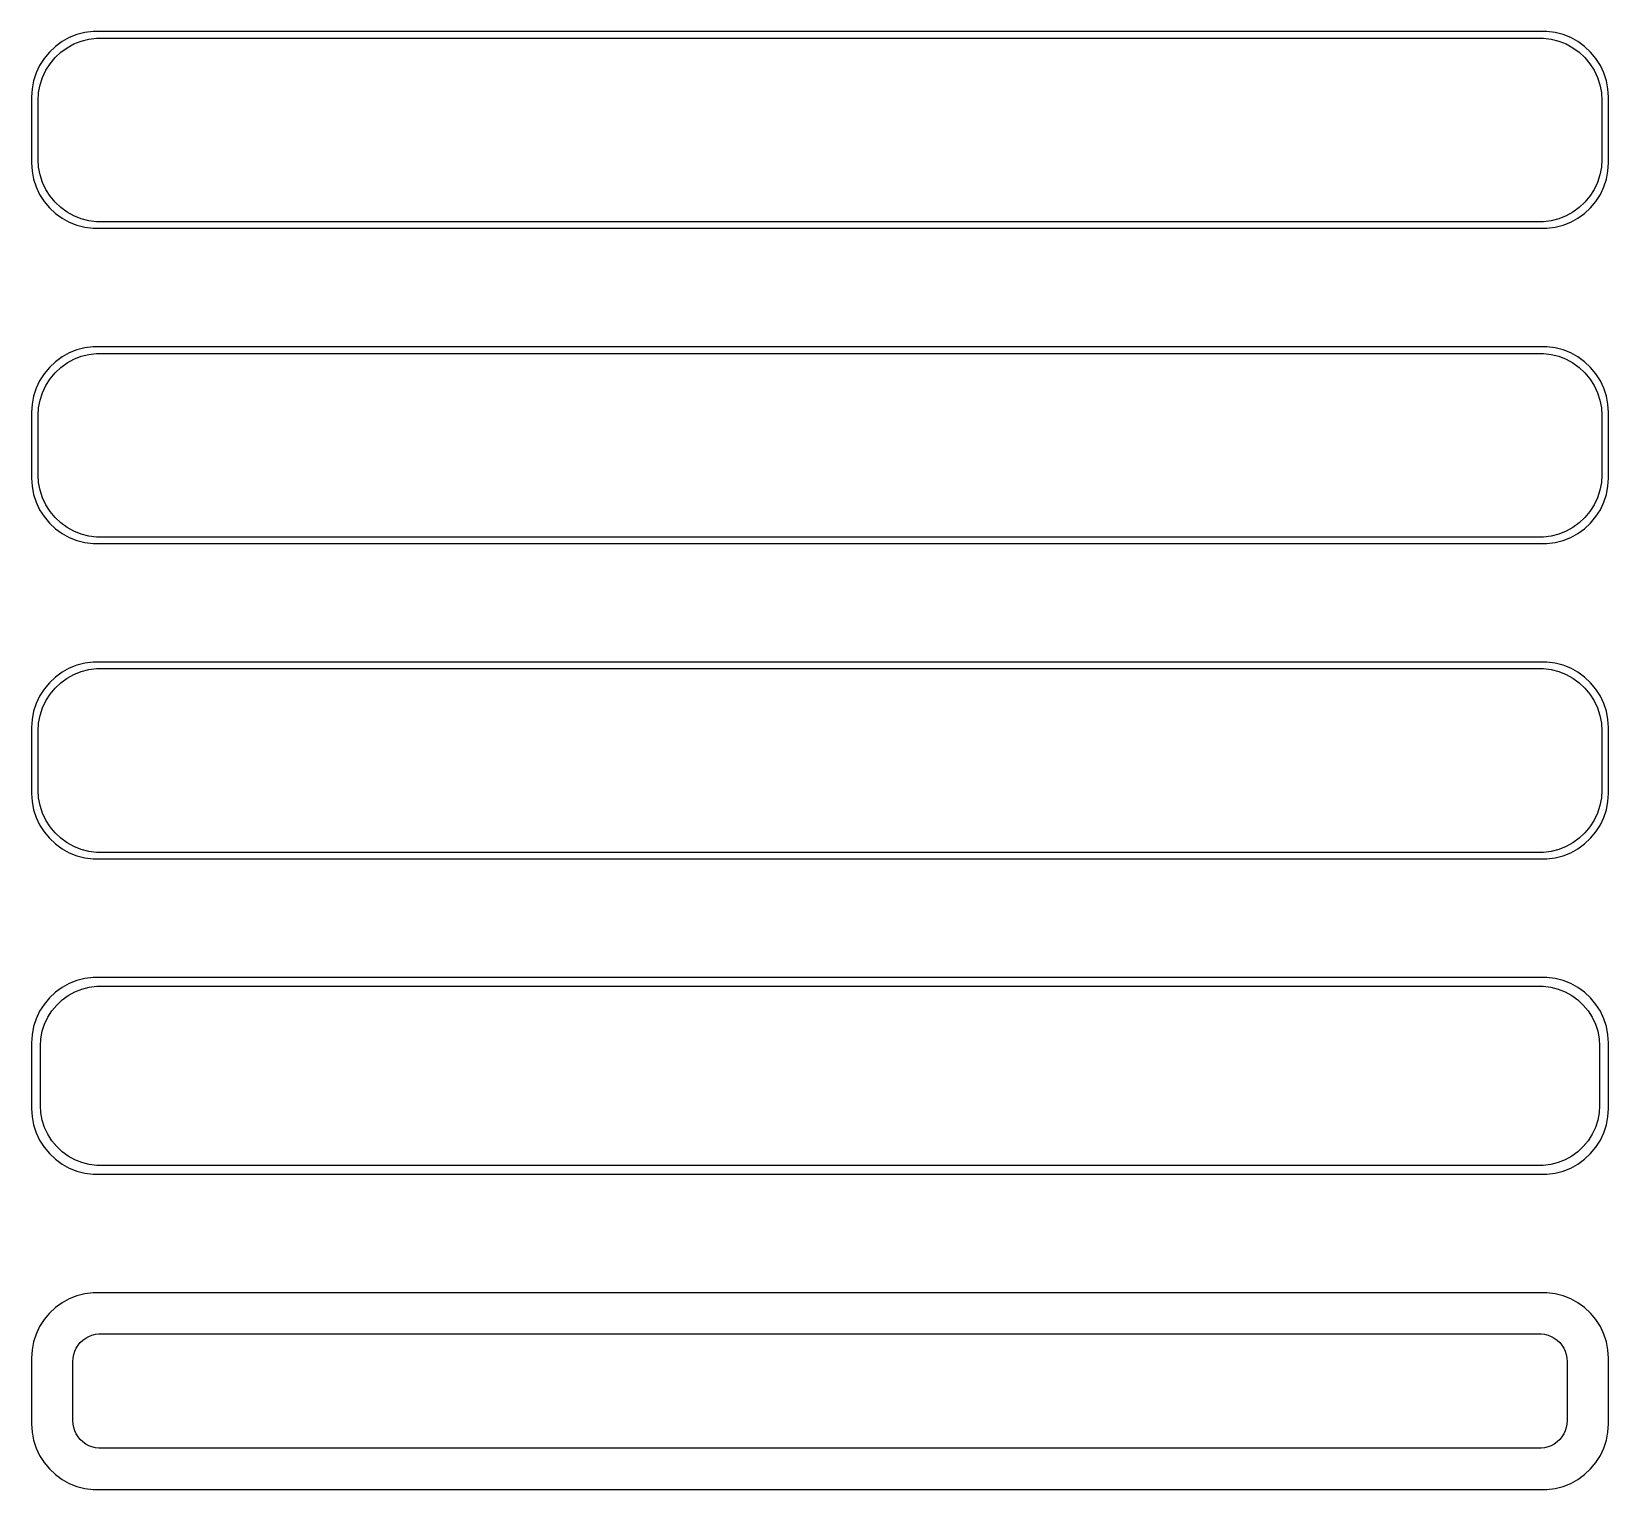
# Model space of a CAD drawing. Header units: metres. Extents: x -60 to 60, y 113 to 223.
import ezdxf

# ---------------------------------------------------------------- set-up
doc = ezdxf.new("R2010")
doc.units = ezdxf.units.M

msp = doc.modelspace()

# ---------------------------------------------------------------- linework, layer by layer
for p, q in [((-56.5451, 223.255), (-57.1289, 223.024)), ((-55.9369, 223.411), (-56.5451, 223.255)), ((-55.3139, 223.49), (-55.9369, 223.411)), ((55.3139, 223.49), (-55.3139, 223.49)), ((55.9369, 223.411), (55.3139, 223.49)), ((56.5451, 223.255), (55.9369, 223.411)), ((57.1289, 223.024), (56.5451, 223.255)), ((-58.1871, 222.353), (-58.6448, 221.923)), ((-57.6791, 222.722), (-58.1871, 222.353)), ((-57.7778, 221.91), (-57.2952, 222.261)), ((-57.1289, 223.024), (-57.6791, 222.722)), ((-57.2952, 222.261), (-56.7724, 222.548)), ((-56.7724, 222.548), (-56.2178, 222.768)), ((-56.2178, 222.768), (-55.6401, 222.916)), ((-55.6401, 222.916), (-55.0482, 222.991)), ((-55.0482, 222.991), (55.0482, 222.991)), ((55.0482, 222.991), (55.6401, 222.916)), ((55.6401, 222.916), (56.2178, 222.768)), ((56.2178, 222.768), (56.7724, 222.548)), ((56.7724, 222.548), (57.2952, 222.261)), ((57.6791, 222.722), (57.1289, 223.024)), ((57.2952, 222.261), (57.7778, 221.91)), ((58.1871, 222.353), (57.6791, 222.722)), ((58.6448, 221.923), (58.1871, 222.353)), ((-59.3815, 220.909), (-59.6489, 220.341)), ((-59.0451, 221.439), (-59.3815, 220.909)), ((-58.6448, 221.923), (-59.0451, 221.439)), ((-58.9124, 220.538), (-58.5928, 221.042)), ((-58.5928, 221.042), (-58.2126, 221.502)), ((-58.2126, 221.502), (-57.7778, 221.91)), ((57.7778, 221.91), (58.2126, 221.502)), ((58.2126, 221.502), (58.5928, 221.042)), ((58.5928, 221.042), (58.9124, 220.538)), ((59.0451, 221.439), (58.6448, 221.923)), ((59.3815, 220.909), (59.0451, 221.439)), ((59.6489, 220.341), (59.3815, 220.909)), ((-59.8429, 219.743), (-59.9606, 219.127)), ((-59.6489, 220.341), (-59.8429, 219.743)), ((-59.3508, 219.431), (-59.1664, 219.999)), ((-59.1664, 219.999), (-58.9124, 220.538)), ((58.9124, 220.538), (59.1664, 219.999)), ((59.1664, 219.999), (59.3508, 219.431)), ((59.8429, 219.743), (59.6489, 220.341)), ((59.9606, 219.127), (59.8429, 219.743)), ((-59.9606, 219.127), (-60, 218.5)), ((-60, 218.5), (-60, 213.5)), ((-59.5, 218.25), (-59.4625, 218.845)), ((-59.4625, 218.845), (-59.3508, 219.431)), ((59.3508, 219.431), (59.4625, 218.845)), ((59.4625, 218.845), (59.5, 218.25)), ((60, 218.5), (59.9606, 219.127)), ((60, 213.5), (60, 218.5)), ((-59.5, 213.75), (-59.5, 218.25)), ((59.5, 218.25), (59.5, 213.75)), ((-59.4625, 213.155), (-59.5, 213.75)), ((59.5, 213.75), (59.4625, 213.155)), ((-60, 213.5), (-59.9606, 212.873)), ((-59.9606, 212.873), (-59.8429, 212.257)), ((-59.3508, 212.569), (-59.4625, 213.155)), ((-59.1664, 212.001), (-59.3508, 212.569)), ((59.3508, 212.569), (59.1664, 212.001)), ((59.4625, 213.155), (59.3508, 212.569)), ((59.8429, 212.257), (59.9606, 212.873)), ((59.9606, 212.873), (60, 213.5)), ((-59.8429, 212.257), (-59.6489, 211.659)), ((-59.6489, 211.659), (-59.3815, 211.091)), ((-58.9124, 211.462), (-59.1664, 212.001)), ((-58.5928, 210.958), (-58.9124, 211.462)), ((58.9124, 211.462), (58.5928, 210.958)), ((59.1664, 212.001), (58.9124, 211.462)), ((59.3815, 211.091), (59.6489, 211.659)), ((59.6489, 211.659), (59.8429, 212.257)), ((-59.3815, 211.091), (-59.0451, 210.561)), ((-59.0451, 210.561), (-58.6448, 210.077)), ((-58.6448, 210.077), (-58.1871, 209.647)), ((-58.2126, 210.498), (-58.5928, 210.958)), ((-57.7778, 210.09), (-58.2126, 210.498)), ((-57.2952, 209.739), (-57.7778, 210.09)), ((57.7778, 210.09), (57.2952, 209.739)), ((58.2126, 210.498), (57.7778, 210.09)), ((58.1871, 209.647), (58.6448, 210.077)), ((58.5928, 210.958), (58.2126, 210.498)), ((58.6448, 210.077), (59.0451, 210.561)), ((59.0451, 210.561), (59.3815, 211.091)), ((-58.1871, 209.647), (-57.6791, 209.278)), ((-57.6791, 209.278), (-57.1289, 208.976)), ((-56.7724, 209.452), (-57.2952, 209.739)), ((-57.1289, 208.976), (-56.5451, 208.745)), ((-56.2178, 209.232), (-56.7724, 209.452)), ((-55.6401, 209.084), (-56.2178, 209.232)), ((-55.0482, 209.009), (-55.6401, 209.084)), ((55.0482, 209.009), (-55.0482, 209.009)), ((55.6401, 209.084), (55.0482, 209.009)), ((56.2178, 209.232), (55.6401, 209.084)), ((56.7724, 209.452), (56.2178, 209.232)), ((56.5451, 208.745), (57.1289, 208.976)), ((57.2952, 209.739), (56.7724, 209.452)), ((57.1289, 208.976), (57.6791, 209.278)), ((57.6791, 209.278), (58.1871, 209.647)), ((-56.5451, 208.745), (-55.9369, 208.589)), ((-55.9369, 208.589), (-55.3139, 208.51)), ((-55.3139, 208.51), (55.3139, 208.51)), ((55.3139, 208.51), (55.9369, 208.589)), ((55.9369, 208.589), (56.5451, 208.745)), ((-56.5451, 199.255), (-57.1289, 199.024)), ((-55.9369, 199.411), (-56.5451, 199.255)), ((-55.3139, 199.49), (-55.9369, 199.411)), ((55.3139, 199.49), (-55.3139, 199.49)), ((55.9369, 199.411), (55.3139, 199.49)), ((56.5451, 199.255), (55.9369, 199.411)), ((57.1289, 199.024), (56.5451, 199.255)), ((-58.1871, 198.353), (-58.6448, 197.923)), ((-57.6791, 198.722), (-58.1871, 198.353)), ((-57.7778, 197.91), (-57.2952, 198.261)), ((-57.1289, 199.024), (-57.6791, 198.722)), ((-57.2952, 198.261), (-56.7724, 198.548)), ((-56.7724, 198.548), (-56.2178, 198.768)), ((-56.2178, 198.768), (-55.6401, 198.916)), ((-55.6401, 198.916), (-55.0482, 198.991)), ((-55.0482, 198.991), (55.0482, 198.991)), ((55.0482, 198.991), (55.6401, 198.916)), ((55.6401, 198.916), (56.2178, 198.768)), ((56.2178, 198.768), (56.7724, 198.548)), ((56.7724, 198.548), (57.2952, 198.261)), ((57.6791, 198.722), (57.1289, 199.024)), ((57.2952, 198.261), (57.7778, 197.91)), ((58.1871, 198.353), (57.6791, 198.722)), ((58.6448, 197.923), (58.1871, 198.353)), ((-59.3815, 196.909), (-59.6489, 196.341)), ((-59.0451, 197.439), (-59.3815, 196.909)), ((-58.6448, 197.923), (-59.0451, 197.439)), ((-58.9124, 196.538), (-58.5928, 197.042)), ((-58.5928, 197.042), (-58.2126, 197.502)), ((-58.2126, 197.502), (-57.7778, 197.91)), ((57.7778, 197.91), (58.2126, 197.502)), ((58.2126, 197.502), (58.5928, 197.042)), ((58.5928, 197.042), (58.9124, 196.538)), ((59.0451, 197.439), (58.6448, 197.923)), ((59.3815, 196.909), (59.0451, 197.439)), ((59.6489, 196.341), (59.3815, 196.909)), ((-59.8429, 195.743), (-59.9606, 195.127)), ((-59.6489, 196.341), (-59.8429, 195.743)), ((-59.3508, 195.431), (-59.1664, 195.999)), ((-59.1664, 195.999), (-58.9124, 196.538)), ((58.9124, 196.538), (59.1664, 195.999)), ((59.1664, 195.999), (59.3508, 195.431)), ((59.8429, 195.743), (59.6489, 196.341)), ((59.9606, 195.127), (59.8429, 195.743)), ((-59.9606, 195.127), (-60, 194.5)), ((-60, 194.5), (-60, 189.5)), ((-59.5, 194.25), (-59.4625, 194.845)), ((-59.4625, 194.845), (-59.3508, 195.431)), ((59.3508, 195.431), (59.4625, 194.845)), ((59.4625, 194.845), (59.5, 194.25)), ((60, 194.5), (59.9606, 195.127)), ((60, 189.5), (60, 194.5)), ((-59.5, 189.75), (-59.5, 194.25)), ((59.5, 194.25), (59.5, 189.75)), ((-59.4625, 189.155), (-59.5, 189.75)), ((59.5, 189.75), (59.4625, 189.155)), ((-60, 189.5), (-59.9606, 188.873)), ((-59.9606, 188.873), (-59.8429, 188.257)), ((-59.3508, 188.569), (-59.4625, 189.155)), ((-59.1664, 188.001), (-59.3508, 188.569)), ((59.3508, 188.569), (59.1664, 188.001)), ((59.4625, 189.155), (59.3508, 188.569)), ((59.8429, 188.257), (59.9606, 188.873)), ((59.9606, 188.873), (60, 189.5)), ((-59.8429, 188.257), (-59.6489, 187.659)), ((-59.6489, 187.659), (-59.3815, 187.091)), ((-58.9124, 187.462), (-59.1664, 188.001)), ((-58.5928, 186.958), (-58.9124, 187.462)), ((58.9124, 187.462), (58.5928, 186.958)), ((59.1664, 188.001), (58.9124, 187.462)), ((59.3815, 187.091), (59.6489, 187.659)), ((59.6489, 187.659), (59.8429, 188.257)), ((-59.3815, 187.091), (-59.0451, 186.561)), ((-59.0451, 186.561), (-58.6448, 186.077)), ((-58.6448, 186.077), (-58.1871, 185.647)), ((-58.2126, 186.498), (-58.5928, 186.958)), ((-57.7778, 186.09), (-58.2126, 186.498)), ((-57.2952, 185.739), (-57.7778, 186.09)), ((57.7778, 186.09), (57.2952, 185.739)), ((58.2126, 186.498), (57.7778, 186.09)), ((58.1871, 185.647), (58.6448, 186.077)), ((58.5928, 186.958), (58.2126, 186.498)), ((58.6448, 186.077), (59.0451, 186.561)), ((59.0451, 186.561), (59.3815, 187.091)), ((-58.1871, 185.647), (-57.6791, 185.278)), ((-57.6791, 185.278), (-57.1289, 184.976)), ((-56.7724, 185.452), (-57.2952, 185.739)), ((-57.1289, 184.976), (-56.5451, 184.745)), ((-56.2178, 185.232), (-56.7724, 185.452)), ((-55.6401, 185.084), (-56.2178, 185.232)), ((-55.0482, 185.009), (-55.6401, 185.084)), ((55.0482, 185.009), (-55.0482, 185.009)), ((55.6401, 185.084), (55.0482, 185.009)), ((56.2178, 185.232), (55.6401, 185.084)), ((56.7724, 185.452), (56.2178, 185.232)), ((56.5451, 184.745), (57.1289, 184.976)), ((57.2952, 185.739), (56.7724, 185.452)), ((57.1289, 184.976), (57.6791, 185.278)), ((57.6791, 185.278), (58.1871, 185.647)), ((-56.5451, 184.745), (-55.9369, 184.589)), ((-55.9369, 184.589), (-55.3139, 184.51)), ((-55.3139, 184.51), (55.3139, 184.51)), ((55.3139, 184.51), (55.9369, 184.589)), ((55.9369, 184.589), (56.5451, 184.745)), ((-56.5451, 175.255), (-57.1289, 175.024)), ((-55.9369, 175.411), (-56.5451, 175.255)), ((-55.3139, 175.49), (-55.9369, 175.411)), ((55.3139, 175.49), (-55.3139, 175.49)), ((55.9369, 175.411), (55.3139, 175.49)), ((56.5451, 175.255), (55.9369, 175.411)), ((57.1289, 175.024), (56.5451, 175.255)), ((-58.1871, 174.353), (-58.6448, 173.923)), ((-57.6791, 174.722), (-58.1871, 174.353)), ((-57.7778, 173.91), (-57.2952, 174.261)), ((-57.1289, 175.024), (-57.6791, 174.722)), ((-57.2952, 174.261), (-56.7724, 174.548)), ((-56.7724, 174.548), (-56.2178, 174.768)), ((-56.2178, 174.768), (-55.6401, 174.916)), ((-55.6401, 174.916), (-55.0482, 174.991)), ((-55.0482, 174.991), (55.0482, 174.991)), ((55.0482, 174.991), (55.6401, 174.916)), ((55.6401, 174.916), (56.2178, 174.768)), ((56.2178, 174.768), (56.7724, 174.548)), ((56.7724, 174.548), (57.2952, 174.261)), ((57.6791, 174.722), (57.1289, 175.024)), ((57.2952, 174.261), (57.7778, 173.91)), ((58.1871, 174.353), (57.6791, 174.722)), ((58.6448, 173.923), (58.1871, 174.353)), ((-59.3815, 172.909), (-59.6489, 172.341)), ((-59.0451, 173.439), (-59.3815, 172.909)), ((-58.6448, 173.923), (-59.0451, 173.439)), ((-58.9124, 172.538), (-58.5928, 173.042)), ((-58.5928, 173.042), (-58.2126, 173.502)), ((-58.2126, 173.502), (-57.7778, 173.91)), ((57.7778, 173.91), (58.2126, 173.502)), ((58.2126, 173.502), (58.5928, 173.042)), ((58.5928, 173.042), (58.9124, 172.538)), ((59.0451, 173.439), (58.6448, 173.923)), ((59.3815, 172.909), (59.0451, 173.439)), ((59.6489, 172.341), (59.3815, 172.909)), ((-59.8429, 171.743), (-59.9606, 171.127)), ((-59.6489, 172.341), (-59.8429, 171.743)), ((-59.3508, 171.431), (-59.1664, 171.999)), ((-59.1664, 171.999), (-58.9124, 172.538)), ((58.9124, 172.538), (59.1664, 171.999)), ((59.1664, 171.999), (59.3508, 171.431)), ((59.8429, 171.743), (59.6489, 172.341)), ((59.9606, 171.127), (59.8429, 171.743)), ((-59.9606, 171.127), (-60, 170.5)), ((-60, 170.5), (-60, 165.5)), ((-59.5, 170.25), (-59.4625, 170.845)), ((-59.4625, 170.845), (-59.3508, 171.431)), ((59.3508, 171.431), (59.4625, 170.845)), ((59.4625, 170.845), (59.5, 170.25)), ((60, 170.5), (59.9606, 171.127)), ((60, 165.5), (60, 170.5)), ((-59.5, 165.75), (-59.5, 170.25)), ((59.5, 170.25), (59.5, 165.75)), ((-59.4625, 165.155), (-59.5, 165.75)), ((59.5, 165.75), (59.4625, 165.155)), ((-60, 165.5), (-59.9606, 164.873)), ((-59.9606, 164.873), (-59.8429, 164.257)), ((-59.3508, 164.569), (-59.4625, 165.155)), ((-59.1664, 164.001), (-59.3508, 164.569)), ((59.3508, 164.569), (59.1664, 164.001)), ((59.4625, 165.155), (59.3508, 164.569)), ((59.8429, 164.257), (59.9606, 164.873)), ((59.9606, 164.873), (60, 165.5)), ((-59.8429, 164.257), (-59.6489, 163.659)), ((-59.6489, 163.659), (-59.3815, 163.091)), ((-58.9124, 163.462), (-59.1664, 164.001)), ((-58.5928, 162.958), (-58.9124, 163.462)), ((58.9124, 163.462), (58.5928, 162.958)), ((59.1664, 164.001), (58.9124, 163.462)), ((59.3815, 163.091), (59.6489, 163.659)), ((59.6489, 163.659), (59.8429, 164.257)), ((-59.3815, 163.091), (-59.0451, 162.561)), ((-59.0451, 162.561), (-58.6448, 162.077)), ((-58.6448, 162.077), (-58.1871, 161.647)), ((-58.2126, 162.498), (-58.5928, 162.958)), ((-57.7778, 162.09), (-58.2126, 162.498)), ((-57.2952, 161.739), (-57.7778, 162.09)), ((57.7778, 162.09), (57.2952, 161.739)), ((58.2126, 162.498), (57.7778, 162.09)), ((58.1871, 161.647), (58.6448, 162.077)), ((58.5928, 162.958), (58.2126, 162.498)), ((58.6448, 162.077), (59.0451, 162.561)), ((59.0451, 162.561), (59.3815, 163.091)), ((-58.1871, 161.647), (-57.6791, 161.278)), ((-57.6791, 161.278), (-57.1289, 160.976)), ((-56.7724, 161.452), (-57.2952, 161.739)), ((-57.1289, 160.976), (-56.5451, 160.745)), ((-56.2178, 161.232), (-56.7724, 161.452)), ((-55.6401, 161.084), (-56.2178, 161.232)), ((-55.0482, 161.009), (-55.6401, 161.084)), ((55.0482, 161.009), (-55.0482, 161.009)), ((55.6401, 161.084), (55.0482, 161.009)), ((56.2178, 161.232), (55.6401, 161.084)), ((56.7724, 161.452), (56.2178, 161.232)), ((56.5451, 160.745), (57.1289, 160.976)), ((57.2952, 161.739), (56.7724, 161.452)), ((57.1289, 160.976), (57.6791, 161.278)), ((57.6791, 161.278), (58.1871, 161.647)), ((-56.5451, 160.745), (-55.9369, 160.589)), ((-55.9369, 160.589), (-55.3139, 160.51)), ((-55.3139, 160.51), (55.3139, 160.51)), ((55.3139, 160.51), (55.9369, 160.589)), ((55.9369, 160.589), (56.5451, 160.745)), ((-56.5451, 151.255), (-57.1289, 151.024)), ((-55.9369, 151.411), (-56.5451, 151.255)), ((-55.3139, 151.49), (-55.9369, 151.411)), ((55.3139, 151.49), (-55.3139, 151.49)), ((55.9369, 151.411), (55.3139, 151.49)), ((56.5451, 151.255), (55.9369, 151.411)), ((57.1289, 151.024), (56.5451, 151.255)), ((-58.1871, 150.353), (-58.6448, 149.923)), ((-57.6791, 150.722), (-58.1871, 150.353)), ((-57.1289, 151.024), (-57.6791, 150.722)), ((-57.6684, 149.778), (-57.2032, 150.116)), ((-57.2032, 150.116), (-56.6994, 150.393)), ((-56.6994, 150.393), (-56.1648, 150.604)), ((-56.1648, 150.604), (-55.6079, 150.747)), ((-55.6079, 150.747), (-55.0375, 150.819)), ((-55.0375, 150.819), (55.0375, 150.819)), ((55.0375, 150.819), (55.6079, 150.747)), ((55.6079, 150.747), (56.1648, 150.604)), ((56.1648, 150.604), (56.6994, 150.393)), ((56.6994, 150.393), (57.2032, 150.116)), ((57.6791, 150.722), (57.1289, 151.024)), ((57.2032, 150.116), (57.6684, 149.778)), ((58.1871, 150.353), (57.6791, 150.722)), ((58.6448, 149.923), (58.1871, 150.353)), ((-59.3815, 148.909), (-59.6489, 148.341)), ((-59.0451, 149.439), (-59.3815, 148.909)), ((-58.6448, 149.923), (-59.0451, 149.439)), ((-58.7621, 148.456), (-58.454, 148.941)), ((-58.454, 148.941), (-58.0875, 149.384)), ((-58.0875, 149.384), (-57.6684, 149.778)), ((57.6684, 149.778), (58.0875, 149.384)), ((58.0875, 149.384), (58.454, 148.941)), ((58.454, 148.941), (58.7621, 148.456)), ((59.0451, 149.439), (58.6448, 149.923)), ((59.3815, 148.909), (59.0451, 149.439)), ((59.6489, 148.341), (59.3815, 148.909)), ((-59.8429, 147.743), (-59.9606, 147.127)), ((-59.6489, 148.341), (-59.8429, 147.743)), ((-59.1846, 147.389), (-59.0069, 147.935)), ((-59.0069, 147.935), (-58.7621, 148.456)), ((58.7621, 148.456), (59.0069, 147.935)), ((59.0069, 147.935), (59.1846, 147.389)), ((59.8429, 147.743), (59.6489, 148.341)), ((59.9606, 147.127), (59.8429, 147.743)), ((-59.9606, 147.127), (-60, 146.5)), ((-60, 146.5), (-60, 141.5)), ((-59.3284, 146.25), (-59.2923, 146.824)), ((-59.2923, 146.824), (-59.1846, 147.389)), ((59.1846, 147.389), (59.2923, 146.824)), ((59.2923, 146.824), (59.3284, 146.25)), ((60, 146.5), (59.9606, 147.127)), ((60, 141.5), (60, 146.5)), ((-59.3284, 141.75), (-59.3284, 146.25)), ((59.3284, 146.25), (59.3284, 141.75)), ((-59.2923, 141.176), (-59.3284, 141.75)), ((59.3284, 141.75), (59.2923, 141.176)), ((-60, 141.5), (-59.9606, 140.873)), ((-59.9606, 140.873), (-59.8429, 140.257)), ((-59.1846, 140.611), (-59.2923, 141.176)), ((-59.0069, 140.065), (-59.1846, 140.611)), ((59.1846, 140.611), (59.0069, 140.065)), ((59.2923, 141.176), (59.1846, 140.611)), ((59.8429, 140.257), (59.9606, 140.873)), ((59.9606, 140.873), (60, 141.5)), ((-59.8429, 140.257), (-59.6489, 139.659)), ((-59.6489, 139.659), (-59.3815, 139.091)), ((-58.7621, 139.544), (-59.0069, 140.065)), ((-58.454, 139.059), (-58.7621, 139.544)), ((58.7621, 139.544), (58.454, 139.059)), ((59.0069, 140.065), (58.7621, 139.544)), ((59.3815, 139.091), (59.6489, 139.659)), ((59.6489, 139.659), (59.8429, 140.257)), ((-59.3815, 139.091), (-59.0451, 138.561)), ((-59.0451, 138.561), (-58.6448, 138.077)), ((-58.6448, 138.077), (-58.1871, 137.647)), ((-58.0875, 138.616), (-58.454, 139.059)), ((-57.6684, 138.222), (-58.0875, 138.616)), ((-57.2032, 137.884), (-57.6684, 138.222)), ((57.6684, 138.222), (57.2032, 137.884)), ((58.0875, 138.616), (57.6684, 138.222)), ((58.454, 139.059), (58.0875, 138.616)), ((58.1871, 137.647), (58.6448, 138.077)), ((58.6448, 138.077), (59.0451, 138.561)), ((59.0451, 138.561), (59.3815, 139.091)), ((-58.1871, 137.647), (-57.6791, 137.278)), ((-57.6791, 137.278), (-57.1289, 136.976)), ((-56.6994, 137.607), (-57.2032, 137.884)), ((-57.1289, 136.976), (-56.5451, 136.745)), ((-56.1648, 137.396), (-56.6994, 137.607)), ((-55.6079, 137.253), (-56.1648, 137.396)), ((-55.0375, 137.181), (-55.6079, 137.253)), ((55.0375, 137.181), (-55.0375, 137.181)), ((55.6079, 137.253), (55.0375, 137.181)), ((56.1648, 137.396), (55.6079, 137.253)), ((56.6994, 137.607), (56.1648, 137.396)), ((56.5451, 136.745), (57.1289, 136.976)), ((57.2032, 137.884), (56.6994, 137.607)), ((57.1289, 136.976), (57.6791, 137.278)), ((57.6791, 137.278), (58.1871, 137.647)), ((-56.5451, 136.745), (-55.9369, 136.589)), ((-55.9369, 136.589), (-55.3139, 136.51)), ((-55.3139, 136.51), (55.3139, 136.51)), ((55.3139, 136.51), (55.9369, 136.589)), ((55.9369, 136.589), (56.5451, 136.745)), ((-56.5451, 127.255), (-57.1289, 127.024)), ((-55.9369, 127.411), (-56.5451, 127.255)), ((-55.3139, 127.49), (-55.9369, 127.411)), ((55.3139, 127.49), (-55.3139, 127.49)), ((55.9369, 127.411), (55.3139, 127.49)), ((56.5451, 127.255), (55.9369, 127.411)), ((57.1289, 127.024), (56.5451, 127.255)), ((-58.1871, 126.353), (-58.6448, 125.923)), ((-57.6791, 126.722), (-58.1871, 126.353)), ((-57.1289, 127.024), (-57.6791, 126.722)), ((57.6791, 126.722), (57.1289, 127.024)), ((58.1871, 126.353), (57.6791, 126.722)), ((58.6448, 125.923), (58.1871, 126.353)), ((-59.3815, 124.909), (-59.6489, 124.341)), ((-59.0451, 125.439), (-59.3815, 124.909)), ((-58.6448, 125.923), (-59.0451, 125.439)), ((59.0451, 125.439), (58.6448, 125.923)), ((59.3815, 124.909), (59.0451, 125.439)), ((59.6489, 124.341), (59.3815, 124.909)), ((-59.8429, 123.743), (-59.9606, 123.127)), ((-59.6489, 124.341), (-59.8429, 123.743)), ((-56.4567, 123.49), (-56.2879, 123.694)), ((-56.2879, 123.694), (-56.0947, 123.875)), ((-56.0947, 123.875), (-55.8804, 124.031)), ((-55.8804, 124.031), (-55.6482, 124.159)), ((-55.6482, 124.159), (-55.4019, 124.256)), ((-55.4019, 124.256), (-55.1453, 124.322)), ((-55.1453, 124.322), (-54.8825, 124.355)), ((-54.8825, 124.355), (54.8825, 124.355)), ((54.8825, 124.355), (55.1453, 124.322)), ((55.1453, 124.322), (55.4019, 124.256)), ((55.4019, 124.256), (55.6482, 124.159)), ((55.6482, 124.159), (55.8804, 124.031)), ((55.8804, 124.031), (56.0947, 123.875)), ((56.0947, 123.875), (56.2879, 123.694)), ((56.2879, 123.694), (56.4567, 123.49)), ((59.8429, 123.743), (59.6489, 124.341)), ((59.9606, 123.127), (59.8429, 123.743)), ((-59.9606, 123.127), (-60, 122.5)), ((-60, 122.5), (-60, 117.5)), ((-56.8596, 122.25), (-56.843, 122.514)), ((-56.843, 122.514), (-56.7934, 122.775)), ((-56.7934, 122.775), (-56.7115, 123.027)), ((-56.7115, 123.027), (-56.5987, 123.266)), ((-56.5987, 123.266), (-56.4567, 123.49)), ((56.4567, 123.49), (56.5987, 123.266)), ((56.5987, 123.266), (56.7115, 123.027)), ((56.7115, 123.027), (56.7934, 122.775)), ((56.7934, 122.775), (56.843, 122.514)), ((56.843, 122.514), (56.8596, 122.25)), ((60, 122.5), (59.9606, 123.127)), ((60, 117.5), (60, 122.5)), ((-56.8596, 117.75), (-56.8596, 122.25)), ((56.8596, 122.25), (56.8596, 117.75)), ((-56.843, 117.486), (-56.8596, 117.75)), ((56.8596, 117.75), (56.843, 117.486)), ((-60, 117.5), (-59.9606, 116.873)), ((-59.9606, 116.873), (-59.8429, 116.257)), ((-56.7934, 117.225), (-56.843, 117.486)), ((-56.7115, 116.973), (-56.7934, 117.225)), ((-56.5987, 116.734), (-56.7115, 116.973)), ((-56.4567, 116.51), (-56.5987, 116.734)), ((-56.2879, 116.306), (-56.4567, 116.51)), ((56.4567, 116.51), (56.2879, 116.306)), ((56.5987, 116.734), (56.4567, 116.51)), ((56.7115, 116.973), (56.5987, 116.734)), ((56.7934, 117.225), (56.7115, 116.973)), ((56.843, 117.486), (56.7934, 117.225)), ((59.8429, 116.257), (59.9606, 116.873)), ((59.9606, 116.873), (60, 117.5)), ((-59.8429, 116.257), (-59.6489, 115.659)), ((-59.6489, 115.659), (-59.3815, 115.091)), ((-56.0947, 116.125), (-56.2879, 116.306)), ((-55.8804, 115.969), (-56.0947, 116.125)), ((-55.6482, 115.841), (-55.8804, 115.969)), ((-55.4019, 115.744), (-55.6482, 115.841)), ((-55.1453, 115.678), (-55.4019, 115.744)), ((-54.8825, 115.645), (-55.1453, 115.678)), ((54.8825, 115.645), (-54.8825, 115.645)), ((55.1453, 115.678), (54.8825, 115.645)), ((55.4019, 115.744), (55.1453, 115.678)), ((55.6482, 115.841), (55.4019, 115.744)), ((55.8804, 115.969), (55.6482, 115.841)), ((56.0947, 116.125), (55.8804, 115.969)), ((56.2879, 116.306), (56.0947, 116.125)), ((59.3815, 115.091), (59.6489, 115.659)), ((59.6489, 115.659), (59.8429, 116.257)), ((-59.3815, 115.091), (-59.0451, 114.561)), ((-59.0451, 114.561), (-58.6448, 114.077)), ((-58.6448, 114.077), (-58.1871, 113.647)), ((58.1871, 113.647), (58.6448, 114.077)), ((58.6448, 114.077), (59.0451, 114.561)), ((59.0451, 114.561), (59.3815, 115.091)), ((-58.1871, 113.647), (-57.6791, 113.278)), ((-57.6791, 113.278), (-57.1289, 112.976)), ((-57.1289, 112.976), (-56.5451, 112.745)), ((56.5451, 112.745), (57.1289, 112.976)), ((57.1289, 112.976), (57.6791, 113.278)), ((57.6791, 113.278), (58.1871, 113.647)), ((-56.5451, 112.745), (-55.9369, 112.589)), ((-55.9369, 112.589), (-55.3139, 112.51)), ((-55.3139, 112.51), (55.3139, 112.51)), ((55.3139, 112.51), (55.9369, 112.589)), ((55.9369, 112.589), (56.5451, 112.745))]:
    msp.add_line(p, q)

doc.saveas('drawing.dxf')
